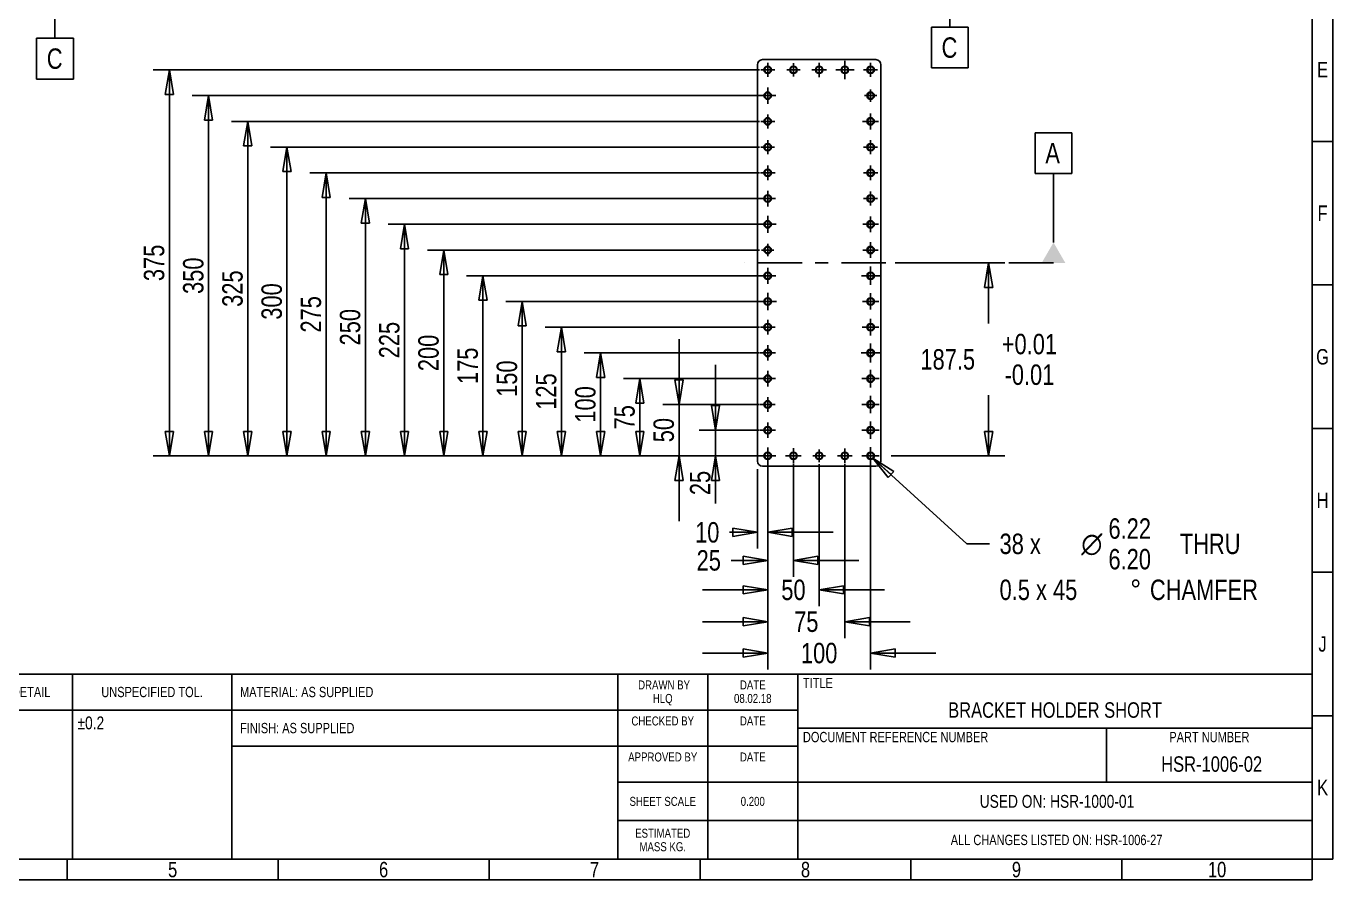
# Model space of a CAD drawing. Header units: inches. Extents: x 0.3 to 16.4, y 0.3 to 11.6.
# Drawn here: x 6.42 to 16.42, y 0.28 to 6.81 of the extents above; entities that cross this region are included whole.
import ezdxf
from ezdxf.enums import TextEntityAlignment as Align

# ---------------------------------------------------------------- set-up
doc = ezdxf.new("R2010")
doc.units = ezdxf.units.IN
doc.header["$LTSCALE"] = 0.909449
doc.header["$MEASUREMENT"] = 0
doc.linetypes.add('CENTER', pattern=[0.6, 0.375, -0.075, 0.075, -0.075])
doc.layers.get('0').update_dxf_attribs({"linetype": 'CONTINUOUS'})
doc.layers.add('02___PRT_ALL_AXES', color=7, linetype='CONTINUOUS')
doc.styles.get("Standard").update_dxf_attribs({"font": 'txt', "width": 0.8})
doc.styles.add('TEXTSTYLE_1', font='gdt', dxfattribs={"width": 0.8})
doc.dimstyles.new('DIMSTYLE_1', dxfattribs={"dimtxt": 0.15625, "dimasz": 0.1875, "dimexe": 0.125, "dimexo": 0.0625, "dimgap": 0.078125, "dimtad": 0, "dimtih": 1, "dimtoh": 1, "dimlfac": 5, "dimzin": 4, "dimdsep": 46, "dimtxsty": 'Standard', "dimblk": 'CLOSED', "dimblk1": 'CLOSED', "dimblk2": 'CLOSED', "dimcen": 0.09, "dimadec": 0, "dimazin": 0, "dimtp": 0.01, "dimtm": 0.01, "dimtfac": 1, "dimtofl": 0, "dimtmove": 0, "dimatfit": 3, "dimldrblk": 'CLOSED', "dimfxl": 1, "dimtolj": 1, "dimtzin": 4, "dimarcsym": 0})
doc.dimstyles.new('DIMSTYLE_2', dxfattribs={"dimtxt": 0.15625, "dimasz": 0.1875, "dimexe": 0.125, "dimexo": 0.0625, "dimgap": 0.078125, "dimtad": 0, "dimtih": 1, "dimtoh": 1, "dimlfac": 5, "dimzin": 4, "dimdsep": 46, "dimtxsty": 'Standard', "dimblk": 'CLOSED', "dimblk1": 'CLOSED', "dimblk2": 'CLOSED', "dimcen": 0.09, "dimadec": 0, "dimazin": 0, "dimtol": 1, "dimtp": 0.01, "dimtm": 0.01, "dimtfac": 1, "dimtofl": 0, "dimtmove": 0, "dimatfit": 3, "dimldrblk": 'CLOSED', "dimfxl": 1, "dimtolj": 1, "dimtzin": 4, "dimarcsym": 0})
doc.dimstyles.new('DIMSTYLE_5', dxfattribs={"dimtxt": 0.15625, "dimasz": 0.1875, "dimexe": 0.125, "dimexo": 0.0625, "dimgap": 0.039062, "dimtad": 0, "dimtih": 1, "dimtoh": 1, "dimlfac": 5, "dimzin": 4, "dimdsep": 46, "dimtxsty": 'Standard', "dimblk": 'CLOSED', "dimblk1": 'CLOSED', "dimblk2": 'CLOSED', "dimcen": 0.09, "dimadec": 0, "dimazin": 0, "dimtp": 0.01, "dimtm": 0.01, "dimtfac": 1, "dimtofl": 0, "dimtmove": 0, "dimatfit": 3, "dimldrblk": 'CLOSED', "dimfxl": 1, "dimtolj": 1, "dimtzin": 4, "dimarcsym": 0})
doc.dimstyles.new('DIMSTYLE_6', dxfattribs={"dimtxt": 0.15625, "dimasz": 0.1875, "dimexe": 0.125, "dimexo": 0.0625, "dimgap": 0.09, "dimtad": 0, "dimtih": 1, "dimtoh": 1, "dimlfac": 5, "dimzin": 4, "dimdsep": 46, "dimtxsty": 'Standard', "dimblk": 'CLOSED', "dimblk1": 'CLOSED', "dimblk2": 'CLOSED', "dimcen": 0.09, "dimadec": 0, "dimazin": 0, "dimlim": 1, "dimtp": 0.02, "dimtfac": 1, "dimtofl": 0, "dimtmove": 0, "dimatfit": 2, "dimldrblk": 'CLOSED', "dimfxl": 1, "dimtolj": 1, "dimtzin": 4, "dimarcsym": 0})

# ---------------------------------------------------------------- blocks, each defined once
blk = doc.blocks.new('_CLOSED')
at = {"color": 0, "linetype": 'ByBlock'}
for p, q in [((0, 0), (-1, 0.167)), ((-1, 0.167), (-1, -0.167)), ((-1, -0.167), (0, 0)), ((-1, 0), (0, 0))]:
    blk.add_line(p, q, dxfattribs=at)
blk = doc.blocks.new('*D5')
at = {"color": 2, "linetype": 'Continuous', "transparency": 16777216}
for p, q in [((13.0671, 4.9959), (13.9079, 4.9959)), ((13.7829, 4.9959), (13.7829, 4.5311)), ((13.7829, 3.5195), (13.7829, 3.9843)), ((13.037, 3.5195), (13.9079, 3.5195))]:
    blk.add_line(p, q, dxfattribs=at)
at = {"color": 2, "linetype": 'Continuous', "transparency": 16777216, "xscale": 0.1875, "yscale": 0.1875, "zscale": 0.1875}
for p, rotation in [((13.7829, 4.9959), 90), ((13.7829, 3.5195), 270)]:
    blk.add_blockref('_CLOSED', p, dxfattribs=dict(at, rotation=rotation))
at = {"color": 2, "linetype": 'Continuous', "transparency": 16777216, "width": 0.8}
for s, p in [('+0.01', (14.0954, 4.2968)), ('187.5', (13.4704, 4.1796)), ('-0.01', (14.0954, 4.0624))]:
    blk.add_text(s, height=0.15625, dxfattribs=at).set_placement(p, align=Align.CENTER)
blk = doc.blocks.new('*D6')
at = {"color": 2, "linetype": 'Continuous', "transparency": 16777216}
for p, q in [((11.6929, 3.7164), (11.6929, 4.2164)), ((11.6929, 4.2164), (11.6929, 3.6179)), ((12.0302, 3.7164), (11.5679, 3.7164)), ((11.6929, 3.1549), (11.6929, 3.6179)), ((12.0302, 3.5195), (11.5679, 3.5195)), ((11.6929, 3.5195), (11.6929, 3.1549))]:
    blk.add_line(p, q, dxfattribs=at)
at = {"color": 2, "linetype": 'Continuous', "transparency": 16777216, "xscale": 0.1875, "yscale": 0.1875, "zscale": 0.1875}
for p, rotation in [((11.6929, 3.7164), 270), ((11.6929, 3.5195), 90)]:
    blk.add_blockref('_CLOSED', p, dxfattribs=dict(at, rotation=rotation))
at = {"color": 2, "linetype": 'Continuous', "transparency": 16777216, "insert": (11.4976, 3.4049), "char_height": 0.15625, "width": 0.25, "attachment_point": 3, "rotation": 90, "line_spacing_factor": 0.9}
blk.add_mtext('25', dxfattribs=at)
blk = doc.blocks.new('*D7')
at = {"color": 2, "linetype": 'Continuous', "transparency": 16777216}
for p, q in [((11.414, 3.9132), (11.414, 4.4132)), ((11.414, 4.4132), (11.414, 3.7164)), ((12.0302, 3.9132), (11.289, 3.9132)), ((11.414, 3.0195), (11.414, 3.7164)), ((12.0302, 3.5195), (11.289, 3.5195)), ((11.414, 3.5195), (11.414, 3.0195))]:
    blk.add_line(p, q, dxfattribs=at)
at = {"color": 2, "linetype": 'Continuous', "transparency": 16777216, "xscale": 0.1875, "yscale": 0.1875, "zscale": 0.1875}
for p, rotation in [((11.414, 3.9132), 270), ((11.414, 3.5195), 90)]:
    blk.add_blockref('_CLOSED', p, dxfattribs=dict(at, rotation=rotation))
at = {"color": 2, "linetype": 'Continuous', "transparency": 16777216, "insert": (11.2187, 3.7164), "char_height": 0.15625, "width": 0.25, "attachment_point": 2, "rotation": 90, "line_spacing_factor": 0.9}
blk.add_mtext('50', dxfattribs=at)
blk = doc.blocks.new('*D8')
at = {"color": 2, "linetype": 'Continuous', "transparency": 16777216}
for p, q in [((12.0302, 4.1101), (10.989, 4.1101)), ((11.114, 4.1101), (11.114, 3.8148)), ((11.114, 3.5195), (11.114, 3.8148)), ((12.0302, 3.5195), (10.989, 3.5195))]:
    blk.add_line(p, q, dxfattribs=at)
at = {"color": 2, "linetype": 'Continuous', "transparency": 16777216, "xscale": 0.1875, "yscale": 0.1875, "zscale": 0.1875}
for p, rotation in [((11.114, 4.1101), 90), ((11.114, 3.5195), 270)]:
    blk.add_blockref('_CLOSED', p, dxfattribs=dict(at, rotation=rotation))
at = {"color": 2, "linetype": 'Continuous', "transparency": 16777216, "insert": (10.9187, 3.8148), "char_height": 0.15625, "width": 0.25, "attachment_point": 2, "rotation": 90, "line_spacing_factor": 0.9}
blk.add_mtext('75', dxfattribs=at)
blk = doc.blocks.new('*D9')
at = {"color": 2, "linetype": 'Continuous', "transparency": 16777216}
for p, q in [((12.0302, 4.3069), (10.689, 4.3069)), ((10.814, 4.3069), (10.814, 3.9132)), ((10.814, 3.5195), (10.814, 3.9132)), ((12.0302, 3.5195), (10.689, 3.5195))]:
    blk.add_line(p, q, dxfattribs=at)
at = {"color": 2, "linetype": 'Continuous', "transparency": 16777216, "xscale": 0.1875, "yscale": 0.1875, "zscale": 0.1875}
for p, rotation in [((10.814, 4.3069), 90), ((10.814, 3.5195), 270)]:
    blk.add_blockref('_CLOSED', p, dxfattribs=dict(at, rotation=rotation))
at = {"color": 2, "linetype": 'Continuous', "transparency": 16777216, "insert": (10.6187, 3.9132), "char_height": 0.15625, "width": 0.375, "attachment_point": 2, "rotation": 90, "line_spacing_factor": 0.9}
blk.add_mtext('100', dxfattribs=at)
blk = doc.blocks.new('*D10')
at = {"color": 2, "linetype": 'Continuous', "transparency": 16777216}
for p, q in [((12.0302, 4.5038), (10.389, 4.5038)), ((10.514, 4.5038), (10.514, 4.0116)), ((10.514, 3.5195), (10.514, 4.0116)), ((12.0302, 3.5195), (10.389, 3.5195))]:
    blk.add_line(p, q, dxfattribs=at)
at = {"color": 2, "linetype": 'Continuous', "transparency": 16777216, "xscale": 0.1875, "yscale": 0.1875, "zscale": 0.1875}
for p, rotation in [((10.514, 4.5038), 90), ((10.514, 3.5195), 270)]:
    blk.add_blockref('_CLOSED', p, dxfattribs=dict(at, rotation=rotation))
at = {"color": 2, "linetype": 'Continuous', "transparency": 16777216, "insert": (10.3187, 4.0116), "char_height": 0.15625, "width": 0.375, "attachment_point": 2, "rotation": 90, "line_spacing_factor": 0.9}
blk.add_mtext('125', dxfattribs=at)
blk = doc.blocks.new('*D11')
at = {"color": 2, "linetype": 'Continuous', "transparency": 16777216}
for p, q in [((12.0302, 4.7006), (10.089, 4.7006)), ((10.214, 4.7006), (10.214, 4.1101)), ((10.214, 3.5195), (10.214, 4.1101)), ((12.0302, 3.5195), (10.089, 3.5195))]:
    blk.add_line(p, q, dxfattribs=at)
at = {"color": 2, "linetype": 'Continuous', "transparency": 16777216, "xscale": 0.1875, "yscale": 0.1875, "zscale": 0.1875}
for p, rotation in [((10.214, 4.7006), 90), ((10.214, 3.5195), 270)]:
    blk.add_blockref('_CLOSED', p, dxfattribs=dict(at, rotation=rotation))
at = {"color": 2, "linetype": 'Continuous', "transparency": 16777216, "insert": (10.0187, 4.1101), "char_height": 0.15625, "width": 0.375, "attachment_point": 2, "rotation": 90, "line_spacing_factor": 0.9}
blk.add_mtext('150', dxfattribs=at)
blk = doc.blocks.new('*D12')
at = {"color": 2, "linetype": 'Continuous', "transparency": 16777216}
for p, q in [((12.0302, 4.8975), (9.789, 4.8975)), ((9.914, 4.8975), (9.914, 4.2085)), ((9.914, 3.5195), (9.914, 4.2085)), ((12.0302, 3.5195), (9.789, 3.5195))]:
    blk.add_line(p, q, dxfattribs=at)
at = {"color": 2, "linetype": 'Continuous', "transparency": 16777216, "xscale": 0.1875, "yscale": 0.1875, "zscale": 0.1875}
for p, rotation in [((9.914, 4.8975), 90), ((9.914, 3.5195), 270)]:
    blk.add_blockref('_CLOSED', p, dxfattribs=dict(at, rotation=rotation))
at = {"color": 2, "linetype": 'Continuous', "transparency": 16777216, "insert": (9.7187, 4.2085), "char_height": 0.15625, "width": 0.375, "attachment_point": 2, "rotation": 90, "line_spacing_factor": 0.9}
blk.add_mtext('175', dxfattribs=at)
blk = doc.blocks.new('*D13')
at = {"color": 2, "linetype": 'Continuous', "transparency": 16777216}
for p, q in [((12.0302, 5.0943), (9.489, 5.0943)), ((9.614, 5.0943), (9.614, 4.3069)), ((9.614, 3.5195), (9.614, 4.3069)), ((12.0302, 3.5195), (9.489, 3.5195))]:
    blk.add_line(p, q, dxfattribs=at)
at = {"color": 2, "linetype": 'Continuous', "transparency": 16777216, "xscale": 0.1875, "yscale": 0.1875, "zscale": 0.1875}
for p, rotation in [((9.614, 5.0943), 90), ((9.614, 3.5195), 270)]:
    blk.add_blockref('_CLOSED', p, dxfattribs=dict(at, rotation=rotation))
at = {"color": 2, "linetype": 'Continuous', "transparency": 16777216, "insert": (9.4187, 4.3069), "char_height": 0.15625, "width": 0.375, "attachment_point": 2, "rotation": 90, "line_spacing_factor": 0.9}
blk.add_mtext('200', dxfattribs=at)
blk = doc.blocks.new('*D14')
at = {"color": 2, "linetype": 'Continuous', "transparency": 16777216}
for p, q in [((12.0302, 5.2912), (9.189, 5.2912)), ((9.314, 5.2912), (9.314, 4.4053)), ((9.314, 3.5195), (9.314, 4.4053)), ((12.0302, 3.5195), (9.189, 3.5195))]:
    blk.add_line(p, q, dxfattribs=at)
at = {"color": 2, "linetype": 'Continuous', "transparency": 16777216, "xscale": 0.1875, "yscale": 0.1875, "zscale": 0.1875}
for p, rotation in [((9.314, 5.2912), 90), ((9.314, 3.5195), 270)]:
    blk.add_blockref('_CLOSED', p, dxfattribs=dict(at, rotation=rotation))
at = {"color": 2, "linetype": 'Continuous', "transparency": 16777216, "insert": (9.1187, 4.4053), "char_height": 0.15625, "width": 0.375, "attachment_point": 2, "rotation": 90, "line_spacing_factor": 0.9}
blk.add_mtext('225', dxfattribs=at)
blk = doc.blocks.new('*D15')
at = {"color": 2, "linetype": 'Continuous', "transparency": 16777216}
for p, q in [((12.0302, 5.488), (8.889, 5.488)), ((9.014, 5.488), (9.014, 4.5038)), ((9.014, 3.5195), (9.014, 4.5038)), ((12.0302, 3.5195), (8.889, 3.5195))]:
    blk.add_line(p, q, dxfattribs=at)
at = {"color": 2, "linetype": 'Continuous', "transparency": 16777216, "xscale": 0.1875, "yscale": 0.1875, "zscale": 0.1875}
for p, rotation in [((9.014, 5.488), 90), ((9.014, 3.5195), 270)]:
    blk.add_blockref('_CLOSED', p, dxfattribs=dict(at, rotation=rotation))
at = {"color": 2, "linetype": 'Continuous', "transparency": 16777216, "insert": (8.8187, 4.5038), "char_height": 0.15625, "width": 0.375, "attachment_point": 2, "rotation": 90, "line_spacing_factor": 0.9}
blk.add_mtext('250', dxfattribs=at)
blk = doc.blocks.new('*D16')
at = {"color": 2, "linetype": 'Continuous', "transparency": 16777216}
for p, q in [((12.0302, 5.6849), (8.589, 5.6849)), ((8.714, 5.6849), (8.714, 4.6022)), ((8.714, 3.5195), (8.714, 4.6022)), ((12.0302, 3.5195), (8.589, 3.5195))]:
    blk.add_line(p, q, dxfattribs=at)
at = {"color": 2, "linetype": 'Continuous', "transparency": 16777216, "xscale": 0.1875, "yscale": 0.1875, "zscale": 0.1875}
for p, rotation in [((8.714, 5.6849), 90), ((8.714, 3.5195), 270)]:
    blk.add_blockref('_CLOSED', p, dxfattribs=dict(at, rotation=rotation))
at = {"color": 2, "linetype": 'Continuous', "transparency": 16777216, "insert": (8.5187, 4.6022), "char_height": 0.15625, "width": 0.375, "attachment_point": 2, "rotation": 90, "line_spacing_factor": 0.9}
blk.add_mtext('275', dxfattribs=at)
blk = doc.blocks.new('*D17')
at = {"color": 2, "linetype": 'Continuous', "transparency": 16777216}
for p, q in [((12.0302, 5.8817), (8.289, 5.8817)), ((8.414, 5.8817), (8.414, 4.7006)), ((8.414, 3.5195), (8.414, 4.7006)), ((12.0302, 3.5195), (8.289, 3.5195))]:
    blk.add_line(p, q, dxfattribs=at)
at = {"color": 2, "linetype": 'Continuous', "transparency": 16777216, "xscale": 0.1875, "yscale": 0.1875, "zscale": 0.1875}
for p, rotation in [((8.414, 5.8817), 90), ((8.414, 3.5195), 270)]:
    blk.add_blockref('_CLOSED', p, dxfattribs=dict(at, rotation=rotation))
at = {"color": 2, "linetype": 'Continuous', "transparency": 16777216, "insert": (8.2187, 4.7006), "char_height": 0.15625, "width": 0.375, "attachment_point": 2, "rotation": 90, "line_spacing_factor": 0.9}
blk.add_mtext('300', dxfattribs=at)
blk = doc.blocks.new('*D18')
at = {"color": 2, "linetype": 'Continuous', "transparency": 16777216}
for p, q in [((12.0302, 6.0786), (7.989, 6.0786)), ((8.114, 6.0786), (8.114, 4.799)), ((8.114, 3.5195), (8.114, 4.799)), ((12.0302, 3.5195), (7.989, 3.5195))]:
    blk.add_line(p, q, dxfattribs=at)
at = {"color": 2, "linetype": 'Continuous', "transparency": 16777216, "xscale": 0.1875, "yscale": 0.1875, "zscale": 0.1875}
for p, rotation in [((8.114, 6.0786), 90), ((8.114, 3.5195), 270)]:
    blk.add_blockref('_CLOSED', p, dxfattribs=dict(at, rotation=rotation))
at = {"color": 2, "linetype": 'Continuous', "transparency": 16777216, "insert": (7.9187, 4.799), "char_height": 0.15625, "width": 0.375, "attachment_point": 2, "rotation": 90, "line_spacing_factor": 0.9}
blk.add_mtext('325', dxfattribs=at)
blk = doc.blocks.new('*D19')
at = {"color": 2, "linetype": 'Continuous', "transparency": 16777216}
for p, q in [((12.0302, 6.2754), (7.689, 6.2754)), ((7.814, 6.2754), (7.814, 4.8975)), ((7.814, 3.5195), (7.814, 4.8975)), ((12.0302, 3.5195), (7.689, 3.5195))]:
    blk.add_line(p, q, dxfattribs=at)
at = {"color": 2, "linetype": 'Continuous', "transparency": 16777216, "xscale": 0.1875, "yscale": 0.1875, "zscale": 0.1875}
for p, rotation in [((7.814, 6.2754), 90), ((7.814, 3.5195), 270)]:
    blk.add_blockref('_CLOSED', p, dxfattribs=dict(at, rotation=rotation))
at = {"color": 2, "linetype": 'Continuous', "transparency": 16777216, "insert": (7.6187, 4.8975), "char_height": 0.15625, "width": 0.375, "attachment_point": 2, "rotation": 90, "line_spacing_factor": 0.9}
blk.add_mtext('350', dxfattribs=at)
blk = doc.blocks.new('*D20')
at = {"color": 2, "linetype": 'Continuous', "transparency": 16777216}
for p, q in [((12.0302, 6.4723), (7.389, 6.4723)), ((7.514, 6.4723), (7.514, 4.9959)), ((7.514, 3.5195), (7.514, 4.9959)), ((12.0302, 3.5195), (7.389, 3.5195))]:
    blk.add_line(p, q, dxfattribs=at)
at = {"color": 2, "linetype": 'Continuous', "transparency": 16777216, "xscale": 0.1875, "yscale": 0.1875, "zscale": 0.1875}
for p, rotation in [((7.514, 6.4723), 90), ((7.514, 3.5195), 270)]:
    blk.add_blockref('_CLOSED', p, dxfattribs=dict(at, rotation=rotation))
at = {"color": 2, "linetype": 'Continuous', "transparency": 16777216, "insert": (7.3187, 4.9959), "char_height": 0.15625, "width": 0.375, "attachment_point": 2, "rotation": 90, "line_spacing_factor": 0.9}
blk.add_mtext('375', dxfattribs=at)
blk = doc.blocks.new('*D21')
at = {"color": 2, "linetype": 'Continuous', "transparency": 16777216}
for p, q in [((12.0927, 3.457), (12.0927, 2.5949)), ((12.2896, 3.457), (12.2896, 2.5949)), ((12.0927, 2.7199), (11.8128, 2.7199)), ((12.2896, 2.7199), (12.7896, 2.7199))]:
    blk.add_line(p, q, dxfattribs=at)
at = {"color": 2, "linetype": 'Continuous', "transparency": 16777216, "xscale": 0.1875, "yscale": 0.1875, "zscale": 0.1875}
blk.add_blockref('_CLOSED', (12.0927, 2.7199), dxfattribs=at)
at = {"color": 2, "linetype": 'Continuous', "transparency": 16777216, "xscale": 0.1875, "yscale": 0.1875, "zscale": 0.1875, "rotation": 180}
blk.add_blockref('_CLOSED', (12.2896, 2.7199), dxfattribs=at)
at = {"color": 2, "linetype": 'Continuous', "transparency": 16777216, "insert": (11.7347, 2.798), "char_height": 0.15625, "width": 0.25, "attachment_point": 3, "line_spacing_factor": 0.9}
blk.add_mtext('25', dxfattribs=at)
blk = doc.blocks.new('*D22')
at = {"color": 2, "linetype": 'Continuous', "transparency": 16777216}
for p, q in [((12.0927, 3.457), (12.0927, 2.3695)), ((12.4864, 3.457), (12.4864, 2.3695)), ((12.0927, 2.4945), (11.5927, 2.4945)), ((12.4864, 2.4945), (12.9864, 2.4945))]:
    blk.add_line(p, q, dxfattribs=at)
at = {"color": 2, "linetype": 'Continuous', "transparency": 16777216, "xscale": 0.1875, "yscale": 0.1875, "zscale": 0.1875}
blk.add_blockref('_CLOSED', (12.0927, 2.4945), dxfattribs=at)
at = {"color": 2, "linetype": 'Continuous', "transparency": 16777216, "xscale": 0.1875, "yscale": 0.1875, "zscale": 0.1875, "rotation": 180}
blk.add_blockref('_CLOSED', (12.4864, 2.4945), dxfattribs=at)
at = {"color": 2, "linetype": 'Continuous', "transparency": 16777216, "insert": (12.2896, 2.5726), "char_height": 0.15625, "width": 0.25, "attachment_point": 2, "line_spacing_factor": 0.9}
blk.add_mtext('50', dxfattribs=at)
blk = doc.blocks.new('*D23')
at = {"color": 2, "linetype": 'Continuous', "transparency": 16777216}
for p, q in [((12.0927, 3.457), (12.0927, 2.1257)), ((12.6833, 3.457), (12.6833, 2.1257)), ((12.0927, 2.2507), (11.5927, 2.2507)), ((12.6833, 2.2507), (13.1833, 2.2507))]:
    blk.add_line(p, q, dxfattribs=at)
at = {"color": 2, "linetype": 'Continuous', "transparency": 16777216, "xscale": 0.1875, "yscale": 0.1875, "zscale": 0.1875}
blk.add_blockref('_CLOSED', (12.0927, 2.2507), dxfattribs=at)
at = {"color": 2, "linetype": 'Continuous', "transparency": 16777216, "xscale": 0.1875, "yscale": 0.1875, "zscale": 0.1875, "rotation": 180}
blk.add_blockref('_CLOSED', (12.6833, 2.2507), dxfattribs=at)
at = {"color": 2, "linetype": 'Continuous', "transparency": 16777216, "insert": (12.388, 2.3288), "char_height": 0.15625, "width": 0.25, "attachment_point": 2, "line_spacing_factor": 0.9}
blk.add_mtext('75', dxfattribs=at)
blk = doc.blocks.new('*D24')
at = {"color": 2, "linetype": 'Continuous', "transparency": 16777216}
for p, q in [((12.0927, 3.457), (12.0927, 1.8857)), ((12.8801, 3.457), (12.8801, 1.8857)), ((12.0927, 2.0107), (11.5927, 2.0107)), ((12.8801, 2.0107), (13.3801, 2.0107))]:
    blk.add_line(p, q, dxfattribs=at)
at = {"color": 2, "linetype": 'Continuous', "transparency": 16777216, "xscale": 0.1875, "yscale": 0.1875, "zscale": 0.1875}
blk.add_blockref('_CLOSED', (12.0927, 2.0107), dxfattribs=at)
at = {"color": 2, "linetype": 'Continuous', "transparency": 16777216, "xscale": 0.1875, "yscale": 0.1875, "zscale": 0.1875, "rotation": 180}
blk.add_blockref('_CLOSED', (12.8801, 2.0107), dxfattribs=at)
at = {"color": 2, "linetype": 'Continuous', "transparency": 16777216, "insert": (12.4864, 2.0889), "char_height": 0.15625, "width": 0.375, "attachment_point": 2, "line_spacing_factor": 0.9}
blk.add_mtext('100', dxfattribs=at)
blk = doc.blocks.new('*D27')
at = {"color": 2, "linetype": 'Continuous', "transparency": 16777216}
for p, q in [((12.8982, 3.503), (13.6169, 2.8464)), ((13.6169, 2.8464), (13.7888, 2.8464))]:
    blk.add_line(p, q, dxfattribs=at)
at = {"color": 2, "linetype": 'Continuous', "transparency": 16777216, "xscale": 0.1875, "yscale": 0.1875, "zscale": 0.1875, "rotation": 137.5823980945}
blk.add_blockref('_CLOSED', (12.8982, 3.503), dxfattribs=at)
at = {"color": 2, "linetype": 'Continuous', "transparency": 16777216, "width": 0.8}
for s, p in [('6.22', (14.7002, 2.8854)), ('38 x ', (13.8669, 2.7682)), (' THRU', (15.2002, 2.7682)), ('6.20', (14.7002, 2.651)), ('0.5 x 45', (13.8669, 2.4167)), (' CHAMFER', (14.9711, 2.4167))]:
    blk.add_text(s, height=0.15625, dxfattribs=at).set_placement(p)
at = {"color": 2, "linetype": 'Continuous', "transparency": 16777216, "style": 'TEXTSTYLE_1'}
for s, p in [('n', (14.4919, 2.7682)), ('~', (14.8669, 2.4167))]:
    blk.add_text(s, height=0.1562, dxfattribs=at).set_placement(p)
blk = doc.blocks.new('*D28')
at = {"color": 2, "linetype": 'Continuous', "transparency": 16777216}
for p, q in [((12.014, 3.4176), (12.014, 2.8095)), ((12.0927, 3.457), (12.0927, 2.8095)), ((12.014, 2.9345), (11.8011, 2.9345)), ((12.0927, 2.9345), (12.5927, 2.9345))]:
    blk.add_line(p, q, dxfattribs=at)
at = {"color": 2, "linetype": 'Continuous', "transparency": 16777216, "xscale": 0.1875, "yscale": 0.1875, "zscale": 0.1875}
blk.add_blockref('_CLOSED', (12.014, 2.9345), dxfattribs=at)
at = {"color": 2, "linetype": 'Continuous', "transparency": 16777216, "xscale": 0.1875, "yscale": 0.1875, "zscale": 0.1875, "rotation": 180}
blk.add_blockref('_CLOSED', (12.0927, 2.9345), dxfattribs=at)
at = {"color": 2, "linetype": 'Continuous', "transparency": 16777216, "insert": (11.723, 3.0126), "char_height": 0.15625, "width": 0.25, "attachment_point": 3, "line_spacing_factor": 0.9}
blk.add_mtext('10', dxfattribs=at)
blk = doc.blocks.new('*T30')
at = {"color": 2, "linetype": 'Continuous'}
for p, q in [((0, 0), (15.8268, 0)), ((0, 0), (0, -0.1575)), ((1.4567, 0), (1.4567, -0.1575)), ((3.0709, 0), (3.0709, -0.1575)), ((4.685, 0), (4.685, -0.1575)), ((6.2992, 0), (6.2992, -0.1575)), ((7.9134, 0), (7.9134, -0.1575)), ((9.5276, 0), (9.5276, -0.1575)), ((11.1417, 0), (11.1417, -0.1575)), ((12.7559, 0), (12.7559, -0.1575)), ((14.3701, 0), (14.3701, -0.1575)), ((15.8268, 0), (15.8268, -0.1575)), ((0, -0.1575), (15.8268, -0.1575))]:
    blk.add_line(p, q, dxfattribs=at)
at = {"color": 2, "linetype": 'Continuous', "attachment_point": 2, "line_spacing_factor": 0.9}
for s, insert, char_height, width in [('1', (0.7283, -0.0197), 0.1181, 0.188976), ('2', (2.2638, -0.0197), 0.1181, 0.188976), ('3 ', (3.878, -0.0197), 0.11811, 0.377953), ('4 ', (5.4921, -0.0197), 0.11811, 0.377953), ('5', (7.1063, -0.0197), 0.1181, 0.188976), ('6', (8.7205, -0.0197), 0.1181, 0.188976), ('7', (10.3346, -0.0197), 0.1181, 0.188976), ('8', (11.9488, -0.0197), 0.1181, 0.188976), ('9', (13.563, -0.0197), 0.1181, 0.188976), ('10', (15.0984, -0.0197), 0.11811, 0.377953)]:
    blk.add_mtext(s, dxfattribs=dict(at, insert=insert, char_height=char_height, width=width))
blk = doc.blocks.new('*T32')
at = {"color": 2, "linetype": 'Continuous'}
for p, q in [((0, 0), (0.1575, 0)), ((0, 0), (0, -10.9843)), ((0.1575, 0), (0.1575, -10.9843)), ((0, -1.0984), (0.1575, -1.0984)), ((0, -2.1969), (0.1575, -2.1969)), ((0, -3.2953), (0.1575, -3.2953)), ((0, -4.3937), (0.1575, -4.3937)), ((0, -5.4921), (0.1575, -5.4921)), ((0, -6.5906), (0.1575, -6.5906)), ((0, -7.689), (0.1575, -7.689)), ((0, -8.7874), (0.1575, -8.7874)), ((0, -9.8858), (0.1575, -9.8858)), ((0, -10.9843), (0.1575, -10.9843))]:
    blk.add_line(p, q, dxfattribs=at)
at = {"color": 2, "linetype": 'Continuous', "char_height": 0.1181, "width": 0.188976, "attachment_point": 2, "line_spacing_factor": 0.9}
for s, insert in [('A', (0.0787, -0.4902)), ('B', (0.0787, -1.5886)), ('C', (0.0787, -2.687)), ('D', (0.0787, -3.7854)), ('E', (0.0787, -4.8839)), ('F', (0.0787, -5.9823)), ('G', (0.0787, -7.0807)), ('H', (0.0787, -8.1791)), ('J', (0.0787, -9.2776)), ('K', (0.0787, -10.376))]:
    blk.add_mtext(s, dxfattribs=dict(at, insert=insert))
blk = doc.blocks.new('*T34')
at = {"color": 2, "linetype": 'Continuous'}
for p, q in [((0, 0), (15.8268, 0)), ((0, 0), (0, -1.4173)), ((0.315, 0), (0.315, -1.122)), ((0.7874, 0), (0.7874, -1.122)), ((2.7559, 0), (2.7559, -1.122)), ((3.3071, 0), (3.3071, -1.122)), ((3.8583, 0), (3.8583, -1.122)), ((4.4094, 0), (4.4094, -1.122)), ((5.1181, 0), (5.1181, -1.4173)), ((6.3386, 0), (6.3386, -1.4173)), ((7.5591, 0), (7.5591, -1.4173)), ((10.5118, 0), (10.5118, -1.4173)), ((11.2008, 0), (11.2008, -1.4173)), ((11.8898, 0), (11.8898, -1.4173)), ((15.8268, 0), (15.8268, -1.4173)), ((5.1181, -0.2756), (11.8898, -0.2756)), ((11.8898, -0.4134), (15.8268, -0.4134)), ((14.252, -0.4134), (14.252, -0.8268)), ((7.5591, -0.5512), (11.8898, -0.5512)), ((0, -0.8268), (5.1181, -0.8268)), ((10.5118, -0.8268), (15.8268, -0.8268)), ((0, -1.122), (5.1181, -1.122)), ((10.5118, -1.122), (15.8268, -1.122)), ((0, -1.4173), (15.8268, -1.4173))]:
    blk.add_line(p, q, dxfattribs=at)
at = {"color": 2, "linetype": 'Continuous', "line_spacing_factor": 0.9}
for s, insert, char_height, width, attachment_point in [('UNSPECIFIED DETAIL', (5.7283, -0.0984), 0.07874, 2.267717, 2), ('UNSPECIFIED TOL.', (6.9488, -0.0984), 0.07874, 2.015748, 2), (' MATERIAL: AS SUPPLIED', (7.5984, -0.0984), 0.07874, 2.771654, 1), (' DRAWN BY\\PHLQ', (10.8563, -0.0492), 0.0689, 0.992126, 2), ('DATE\\P08.02.18', (11.5453, -0.0492), 0.0689, 0.88189, 2), ('TITLE', (11.9291, -0.0295), 0.07874, 0.629921, 1), ('BRACKET HOLDER SHORT ', (13.8583, -0.2165), 0.11811, 3.968504, 2), ('1', (0.1575, -0.374), 0.0787, 0.125984, 2), ('FIRST ISSUE', (1.7717, -0.374), 0.07874, 1.385827, 2), (' HLQ', (3.0315, -0.374), 0.07874, 0.503937, 2), (' 08.02.18', (4.7638, -0.374), 0.07874, 1.133858, 2), ('BREAK ALL\\PSHARP EDGES', (5.1575, -0.3248), 0.098425, 1.732283, 1), (' FINISH: AS SUPPLIED', (7.5984, -0.374), 0.07874, 2.519685, 1), ('CHECKED BY\\P ', (10.8563, -0.3248), 0.0689, 1.102362, 2), ('DATE\\P ', (11.5453, -0.3248), 0.0689, 0.440945, 2), ('DOCUMENT REFERENCE NUMBER', (11.9291, -0.4429), 0.07874, 3.149606, 1), ('PART NUMBER', (15.0394, -0.4429), 0.07874, 1.385827, 2), ('APPROVED BY\\P ', (10.8563, -0.6004), 0.068898, 1.212598, 2), ('DATE\\P ', (11.5453, -0.6004), 0.0689, 0.440945, 2), (' HSR-1006-02', (15.0394, -0.6299), 0.11811, 2.267717, 2), ('VER', (0.1575, -0.9252), 0.09843, 0.472441, 2), ('ECN', (0.5512, -0.9252), 0.09843, 0.472441, 2), ('DETAILS OF MODIFICATION', (1.7717, -0.935), 0.07874, 2.897638, 2), ('DWN', (3.0315, -0.9252), 0.09843, 0.472441, 2), ('CHKD', (3.5827, -0.9252), 0.09843, 0.629921, 2), ('APPR', (4.1339, -0.9252), 0.09843, 0.629921, 2), ('DATE', (4.7638, -0.9252), 0.09843, 0.629921, 2), ('SHEET SCALE', (10.8563, -0.94), 0.068898, 1.212598, 2), ('0.200', (11.5453, -0.94), 0.0689, 0.551181, 2), (' USED ON: HSR-1000-01', (13.8583, -0.9252), 0.098425, 3.307087, 2), ('ESTIMATED \\PMASS KG. ', (10.8563, -1.1836), 0.0689, 1.102362, 2), ('VERSIONS ', (2.5591, -1.2205), 0.09843, 1.417323, 2), (' ALL CHANGES LISTED ON: HSR-1006-27', (13.8583, -1.2303), 0.07874, 4.409449, 2)]:
    blk.add_mtext(s, dxfattribs=dict(at, insert=insert, char_height=char_height, width=width, attachment_point=attachment_point))
at = {"color": 2, "linetype": 'Continuous', "insert": (6.378, -0.3248), "char_height": 0.098425, "width": 0.7021, "attachment_point": 1, "line_spacing_factor": 0.9, "style": 'TEXTSTYLE_1'}
blk.add_mtext('{\\Fgdt;`}\\Ftxt;0.2', dxfattribs=at)

msp = doc.modelspace()

# ---------------------------------------------------------------- linework, layer by layer
at = {"color": 2, "linetype": 'Continuous'}
for p, q in [((6.6388, 6.9606), (6.6388, 6.7148)), ((13.4855, 6.9606), (13.4855, 6.7994)), ((6.4982, 6.4023), (6.4982, 6.7148)), ((6.4982, 6.7148), (6.7794, 6.7148)), ((6.7794, 6.7148), (6.7794, 6.4023)), ((13.3449, 6.7994), (13.6261, 6.7994)), ((13.3449, 6.4869), (13.3449, 6.7994)), ((13.6261, 6.7994), (13.6261, 6.4869)), ((6.7794, 6.4023), (6.4982, 6.4023)), ((13.6261, 6.4869), (13.3449, 6.4869))]:
    msp.add_line(p, q, dxfattribs=at)
at = {"color": 7, "linetype": 'Continuous'}
for p, q in [((12.014, 3.4801), (12.014, 6.5116)), ((12.9195, 6.551), (12.0534, 6.551)), ((12.9589, 3.4801), (12.9589, 6.5116)), ((12.9195, 3.4408), (12.0534, 3.4408))]:
    msp.add_line(p, q, dxfattribs=at)
for centre, radius in [((12.0927, 6.4723), 0.0283), ((12.2896, 6.4723), 0.0283), ((12.4864, 6.4723), 0.0283), ((12.6833, 6.4723), 0.0283), ((12.8801, 6.4723), 0.0283), ((12.0927, 6.4723), 0.0244), ((12.2896, 6.4723), 0.0244), ((12.4864, 6.4723), 0.0244), ((12.6833, 6.4723), 0.0244), ((12.8801, 6.4723), 0.0244), ((12.0927, 6.2754), 0.0283), ((12.0927, 6.2754), 0.0244), ((12.8801, 6.2754), 0.0283), ((12.8801, 6.2754), 0.0244), ((12.0927, 6.0786), 0.0283), ((12.0927, 6.0786), 0.0244), ((12.8801, 6.0786), 0.0283), ((12.8801, 6.0786), 0.0244), ((12.0927, 5.8817), 0.0283), ((12.0927, 5.8817), 0.0244), ((12.8801, 5.8817), 0.0283), ((12.8801, 5.8817), 0.0244), ((12.0927, 5.6849), 0.0283), ((12.0927, 5.6849), 0.0244), ((12.8801, 5.6849), 0.0283), ((12.8801, 5.6849), 0.0244), ((12.0927, 5.488), 0.0283), ((12.0927, 5.488), 0.0244), ((12.8801, 5.488), 0.0283), ((12.8801, 5.488), 0.0244), ((12.0927, 5.2912), 0.0283), ((12.0927, 5.2912), 0.0244), ((12.8801, 5.2912), 0.0283), ((12.8801, 5.2912), 0.0244), ((12.0927, 5.0943), 0.0283), ((12.0927, 5.0943), 0.0244), ((12.8801, 5.0943), 0.0283), ((12.8801, 5.0943), 0.0244), ((12.0927, 4.8975), 0.0283), ((12.0927, 4.8975), 0.0244), ((12.8801, 4.8975), 0.0283), ((12.8801, 4.8975), 0.0244), ((12.0927, 4.7006), 0.0283), ((12.0927, 4.7006), 0.0244), ((12.8801, 4.7006), 0.0283), ((12.8801, 4.7006), 0.0244), ((12.0927, 4.5038), 0.0283), ((12.0927, 4.5038), 0.0244), ((12.8801, 4.5038), 0.0283), ((12.8801, 4.5038), 0.0244), ((12.0927, 4.3069), 0.0283), ((12.0927, 4.3069), 0.0244), ((12.8801, 4.3069), 0.0283), ((12.8801, 4.3069), 0.0244), ((12.0927, 4.1101), 0.0283), ((12.0927, 4.1101), 0.0244), ((12.8801, 4.1101), 0.0283), ((12.8801, 4.1101), 0.0244), ((12.0927, 3.9132), 0.0283), ((12.0927, 3.9132), 0.0244), ((12.8801, 3.9132), 0.0283), ((12.8801, 3.9132), 0.0244), ((12.0927, 3.7164), 0.0283), ((12.0927, 3.7164), 0.0244), ((12.8801, 3.7164), 0.0283), ((12.8801, 3.7164), 0.0244), ((12.0927, 3.5195), 0.0283), ((12.0927, 3.5195), 0.0244), ((12.2896, 3.5195), 0.0283), ((12.2896, 3.5195), 0.0244), ((12.4864, 3.5195), 0.0283), ((12.4864, 3.5195), 0.0244), ((12.6833, 3.5195), 0.0283), ((12.6833, 3.5195), 0.0244), ((12.8801, 3.5195), 0.0283), ((12.8801, 3.5195), 0.0244)]:
    msp.add_circle(centre, radius, dxfattribs=at)
for centre, start, end in [((12.0534, 6.5116), 90, 180), ((12.9195, 6.5116), 0, 90), ((12.0534, 3.4801), 180, 270), ((12.9195, 3.4801), 270, 360)]:
    msp.add_arc(centre, 0.0394, start, end, dxfattribs=at)
at = {"layer": '02___PRT_ALL_AXES', "color": 7, "linetype": 'CENTER'}
for p, q in [((12.0927, 6.4723), (12.0927, 6.5258)), ((12.2896, 6.4723), (12.2896, 6.5237)), ((12.4864, 6.4723), (12.4864, 6.5273)), ((12.6833, 6.4723), (12.6833, 6.5421)), ((12.8801, 6.4723), (12.8801, 6.5255)), ((12.0927, 6.4723), (12.0392, 6.4723)), ((12.0927, 6.4723), (12.0927, 6.4188)), ((12.0927, 6.4723), (12.1462, 6.4723)), ((12.2896, 6.4723), (12.2382, 6.4723)), ((12.2896, 6.4723), (12.2896, 6.4209)), ((12.2896, 6.4723), (12.341, 6.4723)), ((12.4864, 6.4723), (12.4314, 6.4723)), ((12.4864, 6.4723), (12.4864, 6.4172)), ((12.4864, 6.4723), (12.5415, 6.4723)), ((12.6833, 6.4723), (12.6135, 6.4723)), ((12.6833, 6.4723), (12.6833, 6.4025)), ((12.6833, 6.4723), (12.7531, 6.4723)), ((12.8801, 6.4723), (12.8269, 6.4723)), ((12.8801, 6.4723), (12.8801, 6.419)), ((12.8801, 6.4723), (12.9334, 6.4723)), ((12.0927, 6.2754), (12.0927, 6.3377)), ((12.8801, 6.2754), (12.8801, 6.322)), ((12.0927, 6.2754), (12.0304, 6.2754)), ((12.0927, 6.2754), (12.0927, 6.2131)), ((12.0927, 6.2754), (12.1551, 6.2754)), ((12.8801, 6.2754), (12.8336, 6.2754)), ((12.8801, 6.2754), (12.8801, 6.2289)), ((12.8801, 6.2754), (12.9267, 6.2754)), ((12.0927, 6.0786), (12.0927, 6.1321)), ((12.8801, 6.0786), (12.8801, 6.1398)), ((12.0927, 6.0786), (12.0392, 6.0786)), ((12.0927, 6.0786), (12.0927, 6.0251)), ((12.0927, 6.0786), (12.1462, 6.0786)), ((12.8801, 6.0786), (12.8189, 6.0786)), ((12.8801, 6.0786), (12.8801, 6.0173)), ((12.8801, 6.0786), (12.9414, 6.0786)), ((12.0927, 5.8817), (12.0927, 5.9348)), ((12.8801, 5.8817), (12.8801, 5.9356)), ((12.0927, 5.8817), (12.0397, 5.8817)), ((12.0927, 5.8817), (12.0927, 5.8287)), ((12.0927, 5.8817), (12.1458, 5.8817)), ((12.8801, 5.8817), (12.8263, 5.8817)), ((12.8801, 5.8817), (12.8801, 5.8278)), ((12.8801, 5.8817), (12.934, 5.8817)), ((12.0927, 5.6849), (12.0927, 5.7409)), ((12.8801, 5.6849), (12.8801, 5.7402)), ((12.0927, 5.6849), (12.0367, 5.6849)), ((12.0927, 5.6849), (12.0927, 5.6288)), ((12.0927, 5.6849), (12.1488, 5.6849)), ((12.8801, 5.6849), (12.8248, 5.6849)), ((12.8801, 5.6849), (12.8801, 5.6295)), ((12.8801, 5.6849), (12.9355, 5.6849)), ((12.0927, 5.488), (12.0927, 5.5479)), ((12.8801, 5.488), (12.8801, 5.5418)), ((12.0927, 5.488), (12.0328, 5.488)), ((12.0927, 5.488), (12.0927, 5.4281)), ((12.0927, 5.488), (12.1527, 5.488)), ((12.8801, 5.488), (12.8263, 5.488)), ((12.8801, 5.488), (12.8801, 5.4342)), ((12.8801, 5.488), (12.9339, 5.488)), ((12.0927, 5.2912), (12.0927, 5.357)), ((12.8801, 5.2912), (12.8801, 5.3515)), ((12.0927, 5.2912), (12.0269, 5.2912)), ((12.0927, 5.2912), (12.0927, 5.2254)), ((12.0927, 5.2912), (12.1585, 5.2912)), ((12.8801, 5.2912), (12.8198, 5.2912)), ((12.8801, 5.2912), (12.9405, 5.2912)), ((12.8801, 5.2912), (12.8801, 5.2308)), ((12.0927, 5.0943), (12.0927, 5.141)), ((12.8801, 5.0943), (12.8801, 5.1532)), ((12.0927, 5.0943), (12.0461, 5.0943)), ((12.0927, 5.0943), (12.0927, 5.0477)), ((12.0927, 5.0943), (12.1394, 5.0943)), ((12.8801, 5.0943), (12.8213, 5.0943)), ((12.8801, 5.0943), (12.939, 5.0943)), ((12.8801, 5.0943), (12.8801, 5.0355)), ((12.0927, 4.8975), (12.0927, 4.9591)), ((12.8801, 4.8975), (12.8801, 4.9671)), ((12.0927, 4.8975), (12.0311, 4.8975)), ((12.0927, 4.8975), (12.0927, 4.8358)), ((12.0927, 4.8975), (12.1544, 4.8975)), ((12.8801, 4.8975), (12.8105, 4.8975)), ((12.8801, 4.8975), (12.9498, 4.8975)), ((12.8801, 4.8975), (12.8801, 4.8279)), ((12.0927, 4.7006), (12.0265, 4.7006)), ((12.0927, 4.7006), (12.0927, 4.7669)), ((12.0927, 4.7006), (12.0927, 4.6343)), ((12.0927, 4.7006), (12.159, 4.7006)), ((12.8801, 4.7006), (12.8177, 4.7006)), ((12.8801, 4.7006), (12.8801, 4.763)), ((12.8801, 4.7006), (12.9426, 4.7006)), ((12.8801, 4.7006), (12.8801, 4.6382)), ((12.0927, 4.5038), (12.0368, 4.5038)), ((12.0927, 4.5038), (12.0927, 4.5598)), ((12.0927, 4.5038), (12.1487, 4.5038)), ((12.0927, 4.5038), (12.0927, 4.4478)), ((12.8801, 4.5038), (12.8165, 4.5038)), ((12.8801, 4.5038), (12.8801, 4.5674)), ((12.8801, 4.5038), (12.9438, 4.5038)), ((12.8801, 4.5038), (12.8801, 4.4401)), ((12.0927, 4.3069), (12.034, 4.3069)), ((12.0927, 4.3069), (12.0927, 4.3656)), ((12.0927, 4.3069), (12.1515, 4.3069)), ((12.0927, 4.3069), (12.0927, 4.2482)), ((12.8801, 4.3069), (12.8079, 4.3069)), ((12.8801, 4.3069), (12.8801, 4.3792)), ((12.8801, 4.3069), (12.9524, 4.3069)), ((12.8801, 4.3069), (12.8801, 4.2346)), ((12.0927, 4.1101), (12.0334, 4.1101)), ((12.0927, 4.1101), (12.0927, 4.1694)), ((12.0927, 4.1101), (12.152, 4.1101)), ((12.0927, 4.1101), (12.0927, 4.0508)), ((12.8801, 4.1101), (12.8136, 4.1101)), ((12.8801, 4.1101), (12.8801, 4.1766)), ((12.8801, 4.1101), (12.9467, 4.1101)), ((12.8801, 4.1101), (12.8801, 4.0435)), ((12.0927, 3.9132), (12.0362, 3.9132)), ((12.0927, 3.9132), (12.0927, 3.9698)), ((12.0927, 3.9132), (12.1493, 3.9132)), ((12.0927, 3.9132), (12.0927, 3.8567)), ((12.8801, 3.9132), (12.8136, 3.9132)), ((12.8801, 3.9132), (12.8801, 3.9797)), ((12.8801, 3.9132), (12.9467, 3.9132)), ((12.8801, 3.9132), (12.8801, 3.8467)), ((12.0927, 3.7164), (12.0339, 3.7164)), ((12.0927, 3.7164), (12.0927, 3.7752)), ((12.0927, 3.7164), (12.1516, 3.7164)), ((12.0927, 3.7164), (12.0927, 3.6575)), ((12.8801, 3.7164), (12.8136, 3.7164)), ((12.8801, 3.7164), (12.8801, 3.7829)), ((12.8801, 3.7164), (12.9467, 3.7164)), ((12.8801, 3.7164), (12.8801, 3.6498)), ((12.0927, 3.5195), (12.0301, 3.5195)), ((12.0927, 3.5195), (12.0927, 3.5822)), ((12.0927, 3.5195), (12.1554, 3.5195)), ((12.0927, 3.5195), (12.0927, 3.4568)), ((12.2896, 3.5195), (12.23, 3.5195)), ((12.2896, 3.5195), (12.2896, 3.5791)), ((12.2896, 3.5195), (12.3492, 3.5195)), ((12.2896, 3.5195), (12.2896, 3.4599)), ((12.4864, 3.5195), (12.4376, 3.5195)), ((12.4864, 3.5195), (12.4864, 3.5684)), ((12.4864, 3.5195), (12.5353, 3.5195)), ((12.4864, 3.5195), (12.4864, 3.4707)), ((12.6833, 3.5195), (12.6268, 3.5195)), ((12.6833, 3.5195), (12.6833, 3.576)), ((12.6833, 3.5195), (12.7398, 3.5195)), ((12.6833, 3.5195), (12.6833, 3.463)), ((12.8801, 3.5195), (12.8137, 3.5195)), ((12.8801, 3.5195), (12.8801, 3.5859)), ((12.8801, 3.5195), (12.9466, 3.5195)), ((12.8801, 3.5195), (12.8801, 3.4531))]:
    msp.add_line(p, q, dxfattribs=at)
at = {"layer": '02___PRT_ALL_AXES', "color": 2, "linetype": 'Continuous'}
for p, q in [((14.1391, 5.9918), (14.4204, 5.9918)), ((14.1391, 5.6793), (14.1391, 5.9918)), ((14.4204, 5.9918), (14.4204, 5.6793)), ((14.4204, 5.6793), (14.1391, 5.6793)), ((14.2797, 5.1521), (14.2797, 5.6793))]:
    msp.add_line(p, q, dxfattribs=at)
at = {"layer": '02___PRT_ALL_AXES', "color": 2, "linetype": 'CENTER'}
msp.add_line((14.2797, 4.9959), (11.914, 4.9959), dxfattribs=at)
at = {"layer": '02___PRT_ALL_AXES', "color": 2, "linetype": 'Continuous'}
msp.add_solid([(14.1895, 4.9959), (14.3699, 4.9959), (14.2797, 5.1521)], dxfattribs=at)

# ---------------------------------------------------------------- block references
for name, p in [('*T32', (16.2598, 11.4173)), ('*T34', (0.4331, 1.8505)), ('*T30', (0.4331, 0.4331))]:
    msp.add_blockref(name, p)

# ---------------------------------------------------------------- texts
at = {"color": 2, "linetype": 'Continuous', "char_height": 0.1562, "width": 0.125, "attachment_point": 1, "line_spacing_factor": 0.9}
for insert in [(13.423, 6.7212), (6.5763, 6.6366)]:
    msp.add_mtext('C', dxfattribs=dict(at, insert=insert))
at = {"layer": '02___PRT_ALL_AXES', "color": 2, "linetype": 'Continuous', "insert": (14.2172, 5.9136), "char_height": 0.1562, "width": 0.125, "attachment_point": 1, "line_spacing_factor": 0.9}
msp.add_mtext('A', dxfattribs=at)

# ---------------------------------------------------------------- dimensions: what is measured, and where the dimension line sits
at = {"color": 2, "linetype": 'Continuous'}
for base, p1, p2, angle, picture, middle in [((7.514, 6.4723), (12.0927, 3.5195), (12.0927, 6.4723), 90, '*D20', (7.514, 4.9998)), ((7.814, 6.2754), (12.0927, 3.5195), (12.0927, 6.2754), 90, '*D19', (7.814, 4.8975)), ((8.114, 3.5195), (12.0927, 6.0786), (12.0927, 3.5195), 270, '*D18', (8.114, 4.8029)), ((8.414, 5.8817), (12.0927, 3.5195), (12.0927, 5.8817), 90, '*D17', (8.414, 4.7006)), ((8.714, 5.6849), (12.0927, 3.5195), (12.0927, 5.6849), 90, '*D16', (8.714, 4.6061)), ((9.014, 5.488), (12.0927, 3.5195), (12.0927, 5.488), 90, '*D15', (9.014, 4.5038)), ((9.314, 5.2912), (12.0927, 3.5195), (12.0927, 5.2912), 90, '*D14', (9.314, 4.4092)), ((9.614, 3.5195), (12.0927, 5.0943), (12.0927, 3.5195), 270, '*D13', (9.614, 4.3069)), ((9.914, 4.8975), (12.0927, 3.5195), (12.0927, 4.8975), 90, '*D12', (9.914, 4.228)), ((10.214, 3.5195), (12.0927, 4.7006), (12.0927, 3.5195), 270, '*D11', (10.214, 4.1257)), ((10.514, 4.5038), (12.0927, 3.5195), (12.0927, 4.5038), 90, '*D10', (10.514, 4.0312)), ((11.414, 3.9132), (12.0927, 3.5195), (12.0927, 3.9132), 90, '*D7', (11.414, 3.7164)), ((10.814, 4.3069), (12.0927, 3.5195), (12.0927, 4.3069), 90, '*D9', (10.814, 3.9288)), ((11.6929, 3.7164), (12.0927, 3.5195), (12.0927, 3.7164), 90, '*D6', (11.6929, 3.2838)), ((11.114, 4.1101), (12.0927, 3.5195), (12.0927, 4.1101), 90, '*D8', (11.114, 3.8187))]:
    dim = msp.add_linear_dim(base=base, p1=p1, p2=p2, angle=angle, dimstyle='DIMSTYLE_5', override={"dimtad": 1, "dimtih": 0, "dimtoh": 0}, dxfattribs=at)
    dim.commit()
    dim.dimension.update_dxf_attribs({"geometry": picture, "text_midpoint": middle, "dimtype": 160})
dim = msp.add_linear_dim(base=(13.7829, 3.5195), p1=(13.0046, 4.9959), p2=(12.9745, 3.5195), angle=270, dimstyle='DIMSTYLE_2', dxfattribs=at)
dim.commit()
dim.dimension.update_dxf_attribs({"geometry": '*D5', "text_midpoint": (13.7829, 4.2577), "dimtype": 160})
for base, p1, p2, picture, middle in [((12.0927, 2.9345), (12.014, 3.4801), (12.0927, 3.5195), '*D28', (11.6136, 2.9345)), ((12.2896, 2.7199), (12.0927, 3.5195), (12.2896, 3.5195), '*D21', (11.6136, 2.7199)), ((12.4864, 2.4945), (12.0927, 3.5195), (12.4864, 3.5195), '*D22', (12.2896, 2.4945)), ((12.6833, 2.2507), (12.0927, 3.5195), (12.6833, 3.5195), '*D23', (12.3919, 2.2507)), ((12.8801, 2.0107), (12.0927, 3.5195), (12.8801, 3.5195), '*D24', (12.5021, 2.0107))]:
    dim = msp.add_linear_dim(base=base, p1=p1, p2=p2, dimstyle='DIMSTYLE_1', dxfattribs=at)
    dim.commit()
    dim.dimension.update_dxf_attribs({"geometry": picture, "text_midpoint": middle, "dimtype": 160})
dim = msp.add_diameter_dim_2p(p1=(12.8982, 3.503), p2=(12.8621, 3.536), text='38 x %%c<> THRU\\P0.5 x 45%%d CHAMFER', dimstyle='DIMSTYLE_6', override={"dimpost": '<>'}, dxfattribs=at)
dim.commit()
dim.dimension.update_dxf_attribs({"geometry": '*D27', "text_midpoint": (14.919, 2.7292), "dimtype": 163})

doc.saveas('drawing.dxf')
